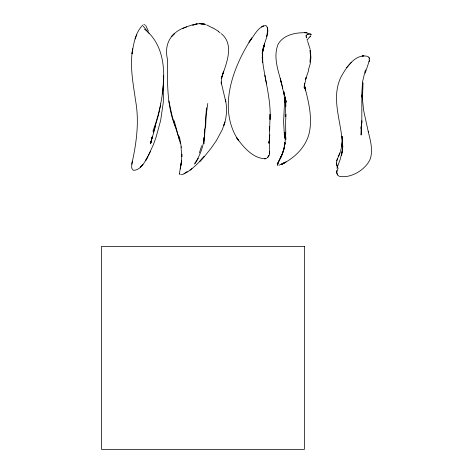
<?xml version="1.0" encoding="UTF-8"?>
<svg xmlns="http://www.w3.org/2000/svg" width="473" height="473" viewBox="0 0 473 473"><rect width="100%" height="100%" fill="white"/><g stroke="black" fill="none" stroke-linecap="round" stroke-linejoin="round"><path stroke-width="0.71" d="M285.166 137.347L285.184 132.304L285.184 142.326M361.337 126.61L361.313 131.311L361.141 126.179M342.286 139.263L341.979 145.057L340.501 151.466M361.331 126.675L361.094 135.047L361.821 120.97L361.839 95.564M262.267 52.769L264.372 45.083L262.828 50.605C262.929 44.019 271.573 31.301 265.927 25.471C257.673 26.5 253.782 36.717 248.993 42.198L251.873 37.875C232.864 67.042 217.083 108.979 238.735 140.83L236.465 137.418C243.092 146.878 252.931 158.52 265.394 158.762M267.481 31.762L267.523 27.895L267.481 31.762L266.654 36.38L266.719 36.007M269.616 153.861L269.651 151.732L269.285 154.943L267.304 157.787M205.613 128.071L206.098 115.891L207.795 103.433M362.566 93.098L362.43 99.117L363.063 82.716M284.61 145.974L284.705 142.574M361.555 97.042L362.578 81.61L365.387 69.927M285.178 116.766L285.757 101.518L285.781 106.703L285.231 96.734L285.982 102.316L285.166 97.456L285.911 101.429M163.611 75.633L163.238 84.697L162.198 94.032M204.708 128.851C204.963 141.392 201.593 153.755 194.308 164.06M269.338 135.308L269.592 153.394M269.651 130.4L270.083 114.3L270.095 119.45C271.135 98.325 264.182 78.051 262.213 57.215L262.71 62.755L262.633 49.257L262.284 56.358M262.29 56.352L262.811 50.522L262.29 53.881M269.852 134.894L268.942 142.846M269.374 136.395L269.379 130.312M286.059 114.295L285.586 121.821L285.781 134.563M341.979 145.057L342.269 142.137L341.778 146.275M284.935 142.55L284.397 147.481L284.917 142.816L284.208 147.73L285.024 143.124L282.83 152.82L284.149 148.315L280.684 157.627L282.505 153.619L278.638 161.453L280.53 157.852M336.569 170.416C336.084 172.432 336.877 174.655 338.644 175.785M206.453 107.797L204.04 143.774M203.378 141.125L203.857 137.247M131.778 164.202C136.419 143.384 139.434 121.904 135.585 100.678C133.185 83.555 129.578 66.119 132.718 48.843L132.032 53.745C133.605 43.806 135.373 32.17 143.047 24.909M132.257 161.139L131.63 166.602L131.843 168.412L133.297 170.315C140.635 170.428 144.637 161.991 147.966 156.598L145.477 160.838L150.633 151.135M336.569 163.031L336.918 165.869M262.296 53.934L263.508 47.383L262.349 52.763M306.439 35.723L307.326 33.796M284.35 149.001L284.557 147.718M160.649 103.924C165.733 78.76 166.963 46.644 144.525 29.172M309.939 62.152L310.507 56.045L309.939 50.156M268.853 143.402L269.48 139.907L268.948 142.781M180.219 174.685L179.574 173.68L179.645 172.202L181.691 160.518L180.237 168.991L181.614 160.028L181.827 154.121L181.821 156.646L180.993 146.813M160.501 105.337L158.502 114.874L153.382 132.434M369.549 60.036L365.191 73.161M151.934 137.572L150.645 143.632L152.282 136.75M262.202 53.437L264.549 43.942L262.249 52.805M152.276 136.732L150.751 142.799L155.694 125.457M337.296 158.827L336.421 163.031L337.486 167.897M199.37 152.992L201.622 145.808M308.768 70.004L305.487 79.677L306.078 77.637L304.121 87.393L304.606 83.171L304.517 87.943L304.435 83.62L304.819 88.481L304.34 84.105L305.091 89.03L304.429 85.27M336.912 168.258L340.217 159.336L342.21 151.283L341.577 155.227L342.754 146.66L342.097 136.449L342.754 146.66L342.286 150.621C343.847 126.279 329.575 100.678 340.962 77.046C346.011 67.929 355.282 53 367.959 56.47M282.458 153.908L277.373 164.557M308.42 69.602L309.188 67.314A33.642 26.021 -71.8 0 0 310.211 63.613L310.921 57.493L310.335 50.351M136.626 34.89L135.118 38.952M340.3 152.123L338.585 156.309M369.324 60.928L368.899 61.732M339.833 152.939L336.687 160.832M338.154 168.039L336.835 172.202L337.698 175.075M277.876 162.96L278.508 161.618L277.314 164.243M148.392 155.534L153.412 144.596L156.049 137.312L160.643 120.485L163.268 102.576L163.682 85.353M195.278 163.469L198.388 158.142M307.533 39.631L308.834 37.781M309.247 37.686L310.672 36.049M369.023 59.87L369.472 58.658L368.958 57.428M346.65 67.592L351.504 62.235M267.653 157.521L268.682 156.356L268.889 155.239M277.456 164.054L278.378 163.593M187.349 172.054C193.741 167.749 199.263 162.263 204.301 156.468L199.913 161.192L205.388 155.31L211.165 148.132L216.445 140.528L222.405 129.401L224.912 122.01L223.847 125.469C226.798 117.298 227.282 108.341 225.444 99.868L225.792 101.855L221.122 82.054M184.103 173.863L187.213 171.746L183.069 174.277L181.39 174.714M190.051 170.126L191.967 168.654M307.29 34.677L309.543 33.618M286.153 161.932L281.695 164.243C295.436 157.751 307.45 145.518 309.809 130.022C312.115 115.105 308.201 100.199 304.458 85.855L305.588 90.219L304.316 84.643M266.754 158.23L264.584 158.916M285.781 162.121L279.076 165.213M182.56 28.593C189.425 25.666 197.07 22.444 204.649 24.206M186.652 26.819C171.12 31.691 163.693 43.948 167.531 59.574C167.371 82.609 166.685 106.319 175.814 128M310.862 35.103L311.116 34.653L310.513 33.855M277.964 164.699L277.409 165.095L277.923 165.331M308.692 34.222L310.099 34.109M307.858 33.506L308.461 33.352M143.993 24.62L144.939 24.898M309.975 36.332L310.329 36.279M201.096 23.91L201.717 23.821M203.378 24.377L204.194 24.265M363.914 55.802L362.158 56.009L363.477 55.855M304.517 32.696L307.385 32.838M306.439 32.767L306.788 32.779C296.388 32.282 283.853 34.452 278.154 44.101C272.241 58.581 279.72 73.971 282.771 88.274M339.035 176.222C350.363 178.889 365.475 169.913 370.099 159.306C373.345 150.225 370.335 140.481 368.236 131.512L368.349 132.008L363.654 110.593L362.424 98.78M204.454 24.229L206.057 24.892M206.926 25.063L212.755 27.996M213.069 27.948L218.573 31.419M310.223 34.091L311.116 34.653M218.378 31.443L220.17 32.915M221.346 33.666C235.069 45.124 225.858 64.458 221.465 78.193L223.646 71.145L221.731 77.743L221.417 84.028L221.128 82.639M368.585 56.831L369.561 58.877M149.036 33.317L143.307 26.328M145.643 25.353L148.416 31.129M179.574 173.68L179.746 174.088M307.639 41.405L310.205 49.399M307.048 39.773L307.344 40.595M179.35 139.535L172.267 116.636L168.849 101.056M174.123 120.662L180.396 143.556M281.358 82.976L280.252 78.672L284.356 95.44L283.883 91.608L284.811 102.15L284.722 98.289L283.593 121.526L284.527 138.264M306.338 37.627L305.93 35.416M179.409 136.461L181.378 147.475M285.899 101.246L285.219 97.929L285.887 101.376M266.536 83.969L264.845 75.225M306.492 36.723L306.717 37.935M269.403 127.491L269.616 129.531M269.456 126.557L269.734 129.271M361.159 127.58L361.271 129.034L361.183 126.865M285.172 132.103L285.26 137.129M285.846 137.016L285.881 139.659M160.719 103.942A187.119 176.571 63.8 0 1 152.927 131.169M361.821 120.97L361.502 127.006L361.821 120.97M174.596 33.5L171.433 36.61L174.596 33.512M142.881 164.503L140.487 167.14L142.881 164.503M261.806 26.866L263.295 25.95L261.806 26.866M285.308 162.31L281.204 164.48L285.308 162.31M195.733 24.265L192.724 25.164L197.164 23.898L195.733 24.265M199.837 23.65L204.608 24.212L199.837 23.65M304.411 246.415L101.476 246.415L101.476 449.35L304.411 449.35L304.411 246.415"/></g></svg>
